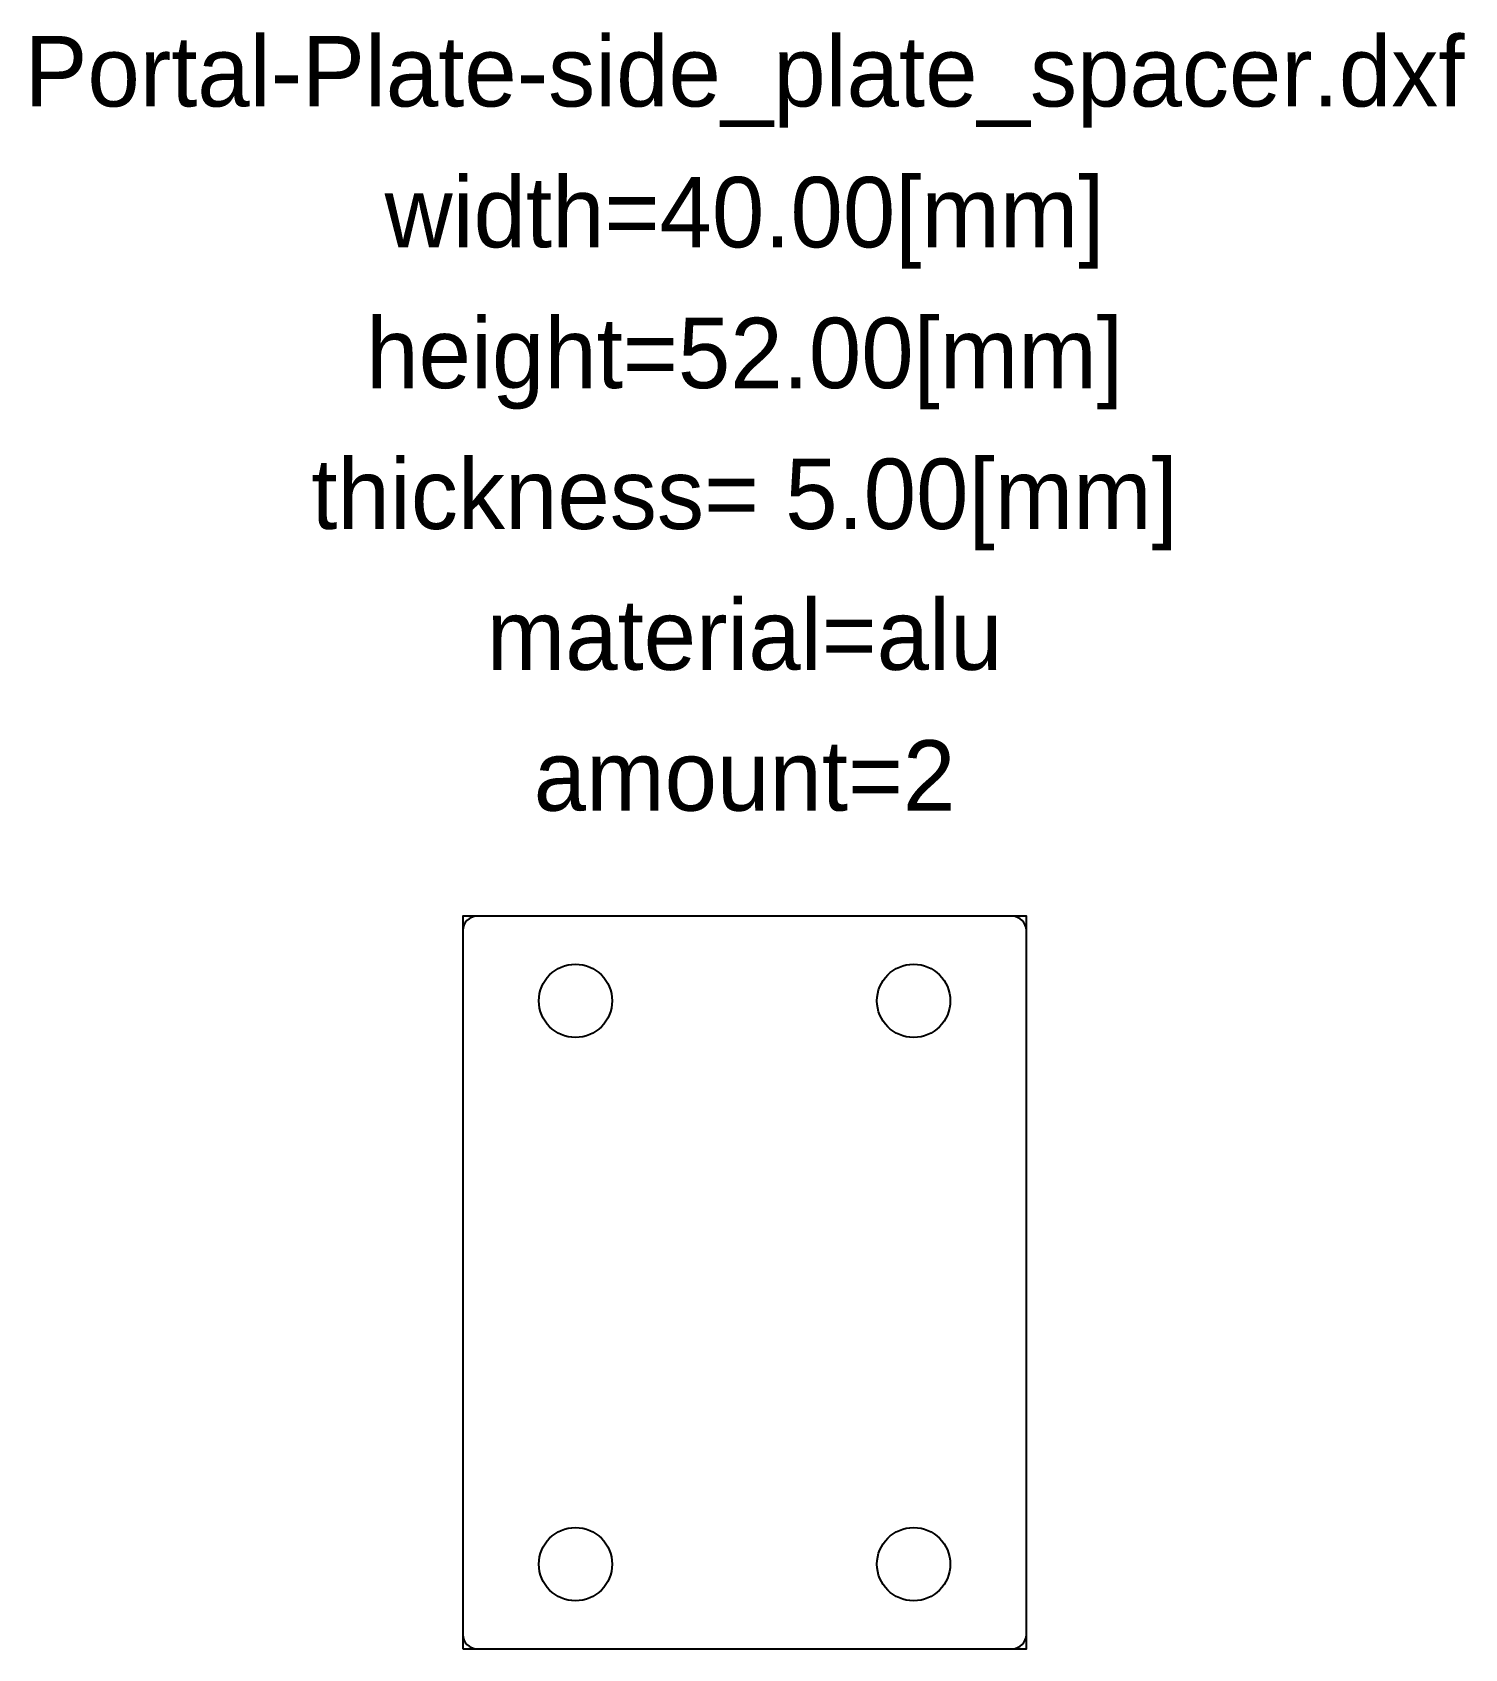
# Model space of a CAD drawing. Header units: metres. Extents: x -51 to 51, y -26 to 89.
import ezdxf
from ezdxf.enums import TextEntityAlignment as Align

# ---------------------------------------------------------------- set-up
doc = ezdxf.new("R2010")
doc.units = ezdxf.units.M
doc.layers.add('annotation', color=2, linetype='Continuous')
doc.layers.add('outline', color=2, linetype='Continuous')
doc.styles.add('LiberationSerif', font='LiberationSerif-Regular.ttf')

msp = doc.modelspace()

# ---------------------------------------------------------------- linework, layer by layer
msp.add_lwpolyline([(-19, -26), (19, -26, 0.414214), (20, -25), (20, 25, 0.414214), (19, 26), (-19, 26, 0.414214), (-20, 25), (-20, -25, 0.414214)], format="xyb", close=True)
for centre in [(-12, 20), (12, 20), (-12, -20), (12, -20)]:
    msp.add_circle(centre, 2.6)
at = {"layer": 'outline'}
msp.add_lwpolyline([(-20, -26), (20, -26), (20, 26), (-20, 26)], close=True, dxfattribs=at)

# ---------------------------------------------------------------- texts
at = {"layer": 'annotation', "style": 'LiberationSerif'}
for s, p in [('Portal-Plate-side_plate_spacer.dxf', (0, 86)), ('width=40.00[mm]', (0, 76)), ('height=52.00[mm]', (0, 66)), ('thickness= 5.00[mm]', (0, 56)), ('material=alu', (0, 46)), ('amount=2', (0, 36))]:
    msp.add_text(s, height=5, dxfattribs=at).set_placement(p, align=Align.MIDDLE_CENTER)

doc.saveas('drawing.dxf')
